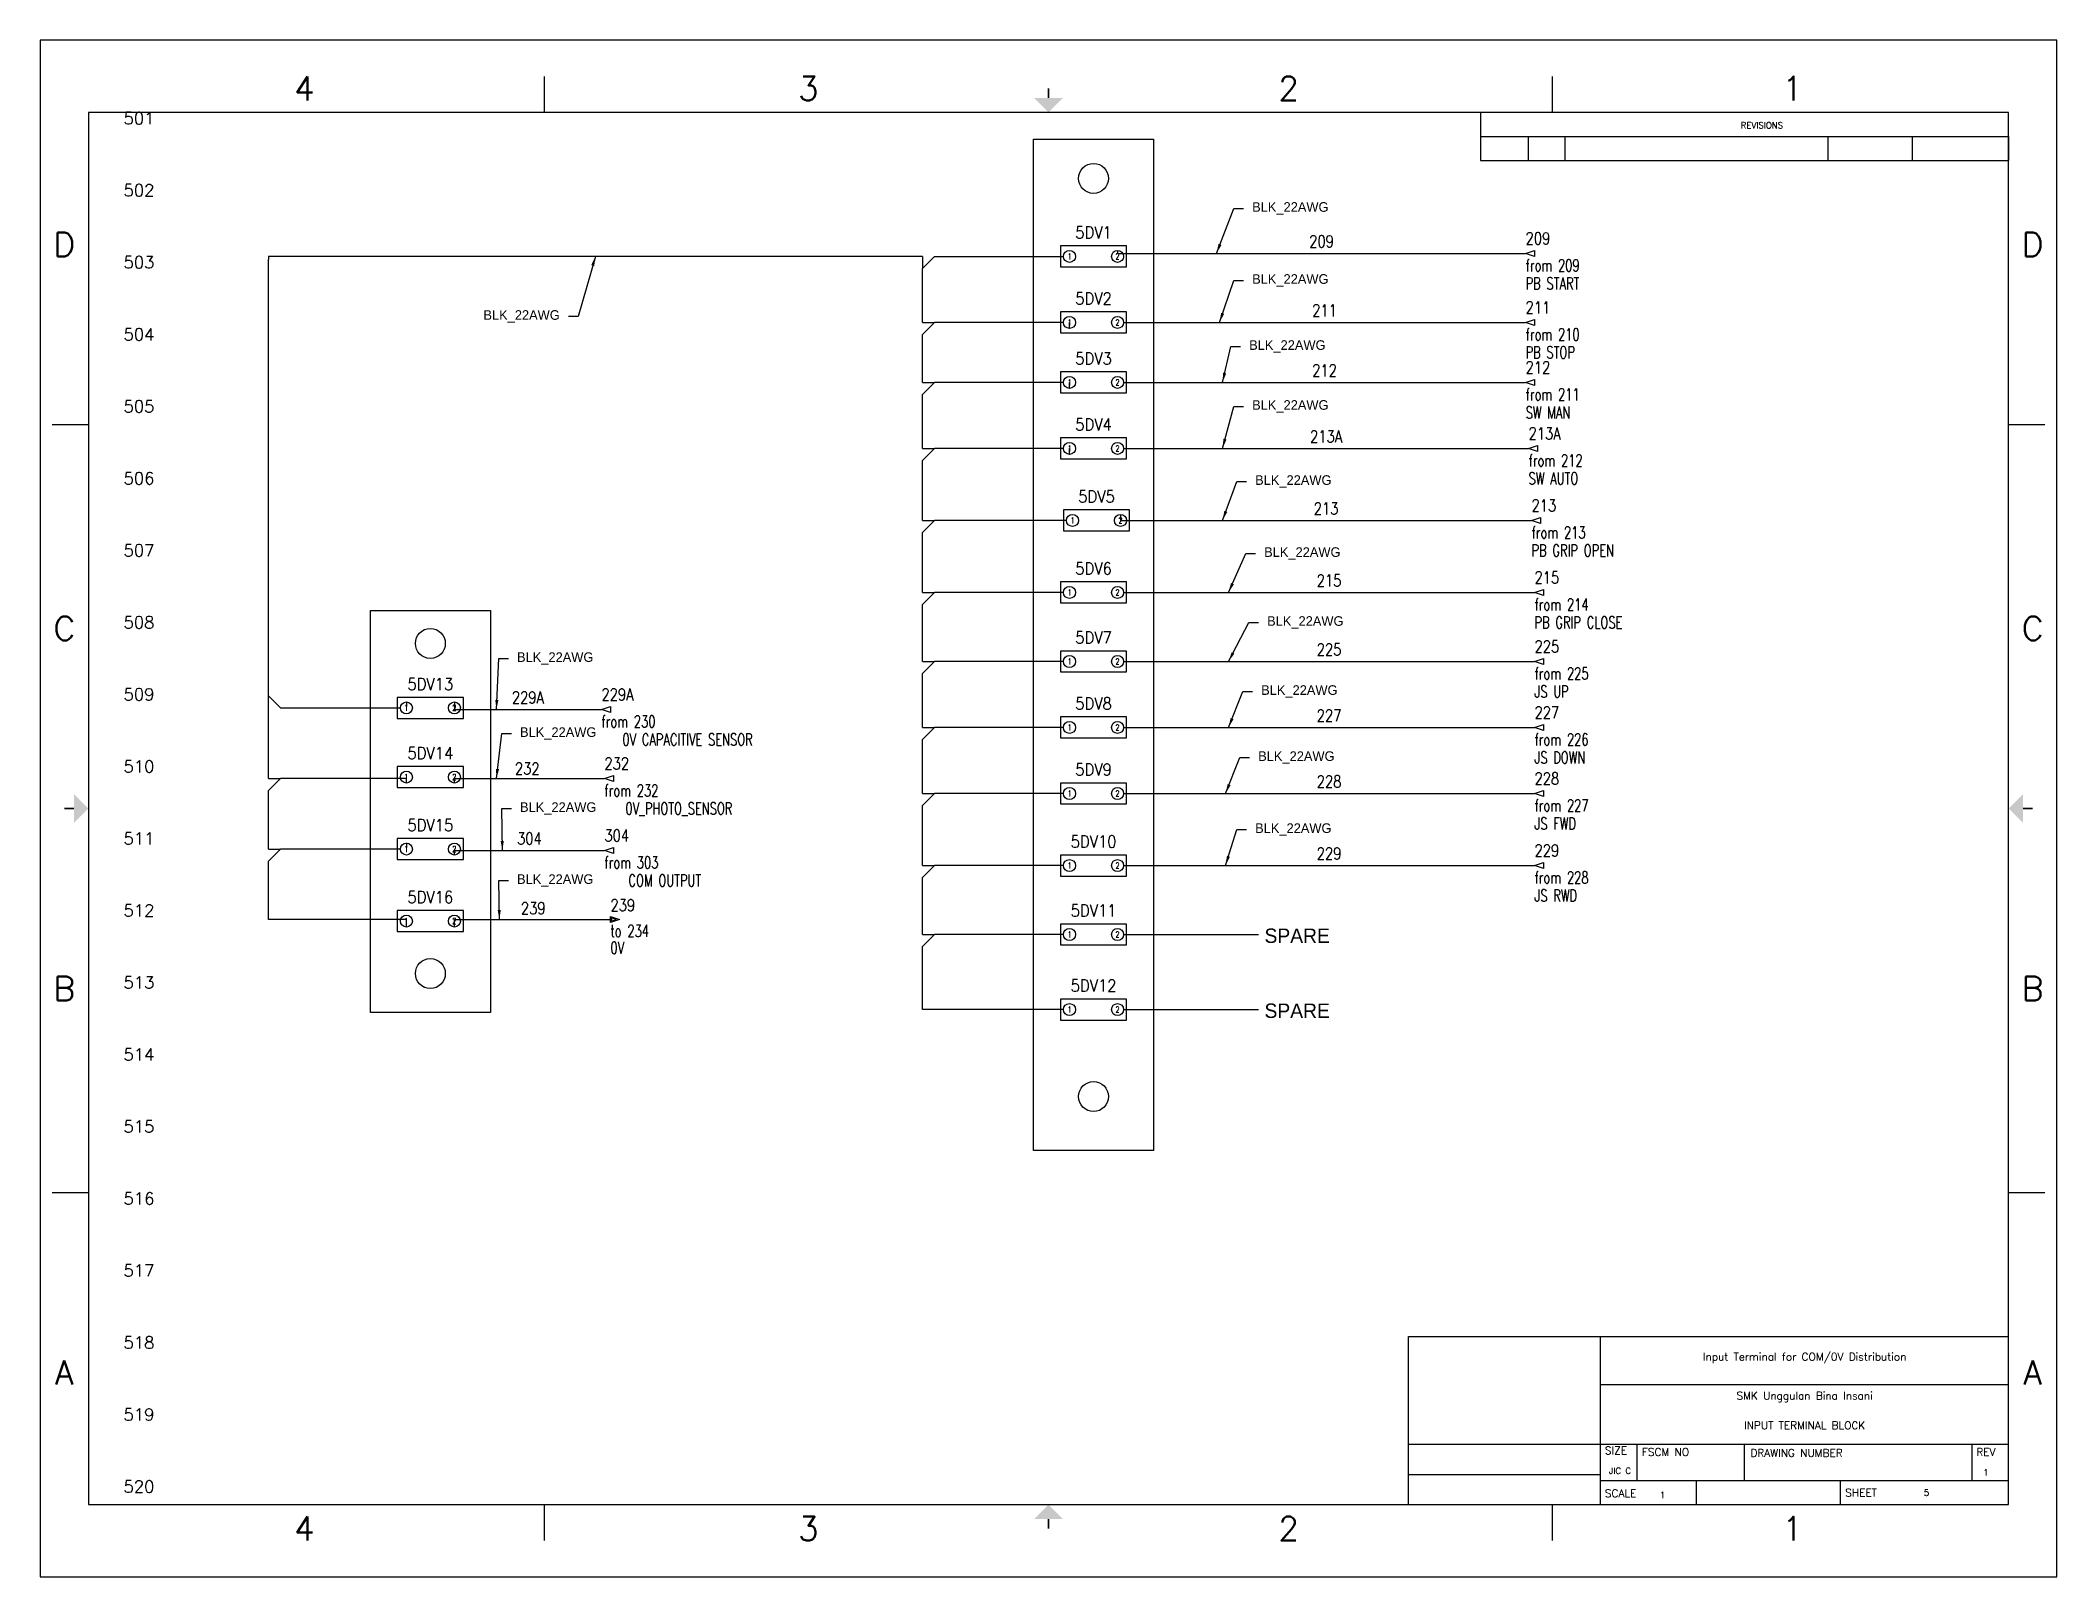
# Model space of a CAD drawing. Header units: inches. Extents: x 0 to 21, y 0 to 16.
import ezdxf
from ezdxf.enums import TextEntityAlignment as Align

# ---------------------------------------------------------------- set-up
doc = ezdxf.new("R2010")
doc.units = ezdxf.units.IN
doc.header["$MEASUREMENT"] = 0
for name, color, linetype in [('BLK_22AWG', 7, 'Continuous'), ('DESC', 1, 'Continuous'), ('GRY_20AWG', 9, 'Continuous'), ('MISC', 2, 'Continuous'), ('POS', 3, 'Continuous'), ('SYMS', 7, 'Continuous'), ('TAGS', 51, 'Continuous'), ('TB_LABELS', 1, 'Continuous'), ('TERMS', 4, 'Continuous'), ('Title Block', 7, 'Continuous'), ('Viewport', 7, 'Continuous'), ('WIRENO', 70, 'Continuous'), ('WIREREF', 61, 'Continuous'), ('WIREREF_DEST', 61, 'Continuous'), ('XREF', 7, 'Continuous')]:
    doc.layers.add(name, color=color, linetype=linetype)
doc.styles.add('Roman', font='romans')
doc.styles.add('WD', font='romans.shx')
doc.dimstyles.get("Standard").update_dxf_attribs({"dimtxt": 0.18, "dimasz": 0.18, "dimexe": 0.18, "dimexo": 0.0625, "dimgap": 0.09, "dimtad": 0, "dimtih": 1, "dimtoh": 1, "dimdec": 4, "dimzin": 0, "dimdsep": 46, "dimtxsty": 'Standard', "dimcen": 0.09, "dimadec": 0, "dimazin": 0, "dimtfac": 1, "dimtdec": 4, "dimtofl": 0, "dimtmove": 0, "dimatfit": 3, "dimfxl": 1, "dimtolj": 1, "dimtzin": 0, "dimarcsym": 0})

# ---------------------------------------------------------------- blocks, each defined once
blk = doc.blocks.new('ANSI_border_C')
for p, q in [((20.5, 0.75), (20.5, 2.5)), ((14.25, 0.75), (20.5, 0.75))]:
    blk.add_line(p, q)
at = {"layer": 'Title Block'}
for p, q in [((0, 16), (0, 0)), ((21, 16), (0, 16)), ((21, 0), (21, 16)), ((5.25, 15.25), (5.25, 15.625)), ((15.75, 15.25), (15.75, 15.625)), ((0.5, 15.25), (0.5, 0.75)), ((20.5, 15.25), (0.5, 15.25)), ((15, 15.25), (15, 15)), ((20.5, 0.75), (20.5, 15.25)), ((15, 15), (20.5, 15)), ((0.125, 12), (0.5, 12)), ((20.5, 12), (20.875, 12)), ((0.125, 4), (0.5, 4)), ((20.5, 4), (20.875, 4)), ((0.5, 0.75), (20.5, 0.75)), ((5.25, 0.375), (5.25, 0.75)), ((15.75, 0.375), (15.75, 0.75)), ((0, 0), (21, 0))]:
    blk.add_line(p, q, dxfattribs=at)
at = {"layer": 'Title Block', "const_width": 0.02}
for points in [[(10.5, 15.5), (10.5, 15.4)], [(0.25, 8), (0.35, 8)], [(20.75, 8), (20.65, 8)], [(10.5, 0.5), (10.5, 0.6)]]:
    blk.add_lwpolyline(points, dxfattribs=at)
at = {"layer": 'Title Block'}
for points in [[(10.35, 15.4), (10.65, 15.4), (10.5, 15.25)], [(0.35, 7.85), (0.35, 8.15), (0.5, 8)], [(20.65, 7.85), (20.65, 8.15), (20.5, 8)], [(10.35, 0.6), (10.65, 0.6), (10.5, 0.75)]]:
    blk.add_solid(points, dxfattribs=at)
at = {"layer": 'Title Block', "style": 'Roman'}
for s, p in [('4', (2.75, 15.5)), ('3', (8, 15.5)), ('2', (13, 15.5)), ('1', (18.25, 15.5)), ('D', (0.25, 13.875)), ('D', (20.75, 13.875)), ('C', (0.25, 9.875)), ('C', (20.75, 9.875)), ('B', (0.25, 6.125)), ('B', (20.75, 6.125)), ('A', (0.25, 2.125)), ('A', (20.75, 2.125)), ('4', (2.75, 0.5)), ('3', (8, 0.5)), ('2', (13, 0.5)), ('1', (18.25, 0.5))]:
    blk.add_text(s, height=0.25, dxfattribs=at).set_placement(p, align=Align.MIDDLE_CENTER)
blk.add_text('REVISIONS', height=0.065, dxfattribs=at).set_placement((17.71, 15.083))
blk = doc.blocks.new('JIC_border_C')
blk.add_blockref('ANSI_border_C', (0, 0))
blk = doc.blocks.new('JIC_REVblock_C')
blk.add_line((0, 0), (0, -0.25))
at = {"layer": 'Title Block'}
for p, q in [((-5.5, 0), (-5.5, -0.25)), ((-5.5, 0), (0, 0)), ((-5, -0.25), (-5, 0)), ((-4.62, -0.25), (-4.62, 0)), ((-1.88, -0.25), (-1.88, 0)), ((-1, -0.25), (-1, 0)), ((-5.5, -0.25), (0, -0.25))]:
    blk.add_line(p, q, dxfattribs=at)
at = {"style": 'WD'}
for tag, p in [('ZONE', (-5.391, -0.16)), ('REV', (-4.92, -0.16)), ('DESCRIPTION', (-3.618, -0.16)), ('DATE', (-1.552, -0.16)), ('APPROVED', (-0.759, -0.16))]:
    blk.add_attdef(tag, p, '', height=0.065, dxfattribs=at)
at = {"style": 'WD', "flags": 1}
blk.add_attdef('WD_TB', (-4.505, -0.154), '', height=0.03, dxfattribs=at)
blk = doc.blocks.new('JIC_tblock_desc_C')
for p, q in [((0, 0), (0, 1.75)), ((-6.25, 0), (0, 0))]:
    blk.add_line(p, q)
at = {"layer": 'Title Block'}
for p, q in [((-6.25, 0), (-6.25, 1.75)), ((-6.25, 1.75), (0, 1.75)), ((-4.25, 0), (-4.25, 1.75)), ((-4.25, 1.25), (0, 1.25)), ((-6.25, 0.63), (0, 0.63)), ((-3.87, 0.25), (-3.87, 0.63)), ((-2.75, 0.25), (-2.75, 0.63)), ((-0.38, 0.25), (-0.38, 0.63)), ((-6.25, 0.315), (-4.25, 0.315)), ((-4.25, 0.25), (0, 0.25)), ((-3.25, 0), (-3.25, 0.25)), ((-1.75, 0), (-1.75, 0.25))]:
    blk.add_line(p, q, dxfattribs=at)
at = {"color": 0, "style": 'Roman', "flags": 8}
for tag, p in [('FNAME', (-20.636, 6.819)), ('REVDATE', (-20.636, 4.106)), ('USER', (-20.636, 1.477))]:
    blk.add_attdef(tag, p, '', height=0.15, rotation=90, dxfattribs=at)
at = {"style": 'WD'}
for tag, p in [('PROJDESC', (-2.125, 1.5)), ('TITLE1', (-2.125, 1.095)), ('TITLE2', (-2.125, 0.785))]:
    blk.add_attdef(tag, text='', height=0.08, dxfattribs=at).set_placement(p, align=Align.CENTER)
at = {"style": 'WD', "flags": 1}
blk.add_attdef('WD_TB', (-5.57, 0.177), '', height=0.086, dxfattribs=at)
at = {"style": 'WD'}
for tag, p in [('SIZE', (-4.162, 0.32)), ('FSCM_NO', (-3.4, 0.337)), ('DWG_NO', (-1.659, 0.337)), ('REV', (-0.265, 0.303)), ('SCALE', (-3.634, 0.069)), ('SHEET', (-0.883, 0.092))]:
    blk.add_attdef(tag, p, '', height=0.065, dxfattribs=at)
at = {"layer": 'TB_LABELS', "style": 'WD'}
for s, p in [('SIZE', (-4.204, 0.604)), ('FSCM NO', (-3.819, 0.588)), ('DRAWING NUMBER', (-2.689, 0.579)), ('REV', (-0.336, 0.588)), ('SCALE', (-4.204, 0.158)), ('SHEET', (-1.701, 0.164))]:
    blk.add_text(s, height=0.08, dxfattribs=at).set_placement(p, align=Align.TOP_LEFT)
blk = doc.blocks.new('HDV1T6')
for p, q in [((0.344, 0.109), (-0.344, 0.109)), ((-0.344, 0.109), (-0.344, -0.109)), ((0.344, -0.109), (0.344, 0.109)), ((-0.344, -0.109), (0.344, -0.109))]:
    blk.add_line(p, q)
for centre in [(-0.25, 0), (0.25, 0)]:
    blk.add_circle(centre, 0.0625)
at = {"style": 'WD'}
for tag, width, p in [('INST', 0.7, (0.006, 0.669)), ('RATING2', 0.7, (0, 0.343)), ('LOC', 0.7, (0.006, 0.499)), ('TAG1', 0.9, (0, 0.187)), ('DESC1', 0.7, (0, -0.309)), ('DESC2', 0.7, (0, -0.465)), ('XREF', 0.7, (0, -0.621))]:
    blk.add_attdef(tag, text='', height=0.125, dxfattribs=dict(at, width=width)).set_placement(p, align=Align.CENTER)
at = {"linetype": 'Continuous', "style": 'WD', "width": 0.8, "flags": 8}
for tag, p in [('TERM01', (-0.25, 0)), ('TERM02', (0.25, 0))]:
    blk.add_attdef(tag, text='', height=0.0625, dxfattribs=at).set_placement(p, align=Align.MIDDLE)
at = {"style": 'WD', "flags": 1}
for tag, p in [('X4TERM01', (-0.312, 0)), ('X2TERM01', (-0.25, 0.062)), ('X2TERM02', (0.25, 0.062)), ('X1TERM02', (0.312, 0)), ('X8TERM01', (-0.25, -0.062)), ('X8TERM02', (0.25, -0.062))]:
    blk.add_attdef(tag, p, '', height=0.0125, dxfattribs=at)
at = {"style": 'WD', "width": 0.7}
blk.add_attdef('RATING1', text='', height=0.125, dxfattribs=at).set_placement((0, 0), align=Align.MIDDLE)
at = {"linetype": 'Continuous', "style": 'WD', "flags": 9}
blk.add_attdef('ASSYCODE', text='', height=0.01, dxfattribs=at).set_placement((0, 0.094), align=Align.CENTER)
at = {"style": 'WD', "flags": 9}
blk.add_attdef('FAMILY', text='', height=0.01, dxfattribs=at).set_placement((-0.005, 0.154), align=Align.CENTER)
at = {"linetype": 'Continuous', "style": 'WD', "flags": 1}
for tag, p in [('MFG', (0, 0.125)), ('CAT', (0, 0.144))]:
    blk.add_attdef(tag, text='', height=0.01, dxfattribs=at).set_placement(p, align=Align.MIDDLE)
blk = doc.blocks.new('HA1D1')
blk.add_lwpolyline([(0.094, 0), (0.094, -0.031), (0, 0), (0.094, 0.031), (0.094, 0)])
at = {"style": 'WD', "width": 0.8, "flags": 8}
blk.add_attdef('WIRENO', (0, 0.094), '', height=0.125, dxfattribs=at)
at = {"style": 'WD', "flags": 1}
for tag, p in [('SIGCODE', (-0.02, 0.047)), ('X4TERM01', (0, 0))]:
    blk.add_attdef(tag, p, '', height=0.01, dxfattribs=at)
at = {"style": 'WD', "width": 0.7}
for tag, p in [('XREF', (0, -0.188)), ('DESC1', (0, -0.375))]:
    blk.add_attdef(tag, p, '', height=0.125, dxfattribs=at)
blk = doc.blocks.new('WD_WNH')
at = {"linetype": 'Continuous', "style": 'WD', "width": 0.8}
blk.add_attdef('WIRENO', text='', height=0.125, dxfattribs=at).set_placement((0, 0.062), align=Align.CENTER)
at = {"style": 'WD', "flags": 1}
for tag, p in [('W01USER', (0, 0.078)), ('W02USER', (0, 0.07)), ('W03USER', (0, 0.062)), ('W04USER', (0, 0.055)), ('W05USER', (0, 0.047)), ('W06USER', (0, 0.039)), ('W07USER', (0, 0.031)), ('W08USER', (0, 0.023)), ('W09USER', (0, 0.016)), ('W10USER', (0, 0.008))]:
    blk.add_attdef(tag, text='', height=0.005, dxfattribs=at).set_placement(p, align=Align.CENTER)
blk = doc.blocks.new('WD_WNV')
at = {"linetype": 'Continuous', "style": 'WD', "width": 0.8}
blk.add_attdef('WIRENO', text='', height=0.125, dxfattribs=at).set_placement((-0.05, 0), align=Align.MIDDLE_RIGHT)
at = {"style": 'WD', "flags": 1}
for tag, p in [('W01USER', (-0.062, 0.094)), ('W02USER', (-0.062, 0.086)), ('W03USER', (-0.062, 0.078)), ('W04USER', (-0.062, 0.07)), ('W05USER', (-0.062, 0.062)), ('W06USER', (-0.062, 0.055)), ('W07USER', (-0.062, 0.047)), ('W08USER', (-0.062, 0.039)), ('W09USER', (-0.062, 0.031)), ('W10USER', (-0.062, 0.023))]:
    blk.add_attdef(tag, text='', height=0.005, dxfattribs=at).set_placement(p, align=Align.CENTER)
blk = doc.blocks.new('HA1S1')
for points in [[(0, 0), (0, 0.031), (0.094, 0), (0, -0.031), (0, 0)], [(0.011, 0.016), (0.011, -0.016), (0.058, 0), (0.011, 0.016)]]:
    blk.add_lwpolyline(points)
at = {"style": 'WD', "width": 0.8, "flags": 8}
blk.add_attdef('WIRENO', (0, 0.087), '', height=0.125, dxfattribs=at)
at = {"style": 'WD', "flags": 1}
for tag, p in [('SIGCODE', (-0.02, 0.047)), ('X4TERM01', (0, 0))]:
    blk.add_attdef(tag, p, '', height=0.01, dxfattribs=at)
at = {"style": 'WD', "width": 0.7}
for tag, p in [('XREF', (0, -0.181)), ('DESC1', (0, -0.356))]:
    blk.add_attdef(tag, p, '', height=0.125, dxfattribs=at)
blk = doc.blocks.new('WD_MLRH')
at = {"style": 'WD'}
blk.add_attdef('RUNGFIRST', text='', height=0.125, dxfattribs=at).set_placement((-0.25, 0), align=Align.MIDDLE_RIGHT)
at = {"style": 'WD', "flags": 1}
for tag, p in [('RUNGHORV', (-0.25, -0.127)), ('RUNGDIST', (-0.25, -0.2)), ('RUNGINC', (-0.25, -0.163)), ('WIRE-START', (-0.25, -0.356)), ('WIRE-GSUF', (-0.25, -0.396)), ('PH3SPACE', (-0.25, -0.437)), ('WIREMODE', (-0.25, -0.281)), ('RUNGCNT', (-0.25, -0.237)), ('WIREFMT', (-0.25, -0.321))]:
    blk.add_attdef(tag, text='', height=0.025, dxfattribs=at).set_placement(p, align=Align.RIGHT)
blk = doc.blocks.new('HT0_812')
for p, q in [((0, 0), (0, 0.125)), ((0, 0), (0.125, 0)), ((0.125, 0), (0, -0.125))]:
    blk.add_line(p, q)
at = {"style": 'WD', "flags": 1}
for tag, p in [('X2TERM01', (0, 0.125)), ('WDWSEQ', (0.096, 0.061)), ('X1TERM01', (0.125, 0)), ('X8TERM01', (0, -0.125))]:
    blk.add_attdef(tag, p, '', height=0.02, dxfattribs=at)
blk = doc.blocks.new('HT0_281')
for p in [(0, -0.125), (0.125, 0)]:
    blk.add_line(p, (0, 0.125))
at = {"style": 'WD', "flags": 1}
for tag, p in [('X2TERM01', (0, 0.125)), ('WDWSEQ', (0.096, 0.061)), ('X1TERM01', (0.125, 0)), ('X8TERM01', (0, -0.125))]:
    blk.add_attdef(tag, p, '', height=0.02, dxfattribs=at)
blk = doc.blocks.new('HT0_184')
for p, q in [((0, 0), (-0.125, 0)), ((0, 0), (0, -0.125)), ((0, -0.125), (0.125, 0))]:
    blk.add_line(p, q)
at = {"style": 'WD', "flags": 1}
for tag, p in [('X4TERM01', (-0.125, 0)), ('X1TERM01', (0.125, 0)), ('X8TERM01', (0, -0.125)), ('WDWSEQ', (0.076, -0.063))]:
    blk.add_attdef(tag, p, '', height=0.02, dxfattribs=at)

msp = doc.modelspace()

# ---------------------------------------------------------------- linework, layer by layer
at = {"layer": 'BLK_22AWG'}
for p, q in [((9.062, 13.75), (2.375, 13.75)), ((2.375, 13.75), (2.375, 13.719)), ((2.375, 13.594), (2.375, 13.719)), ((9.312, 13.75), (10.656, 13.75)), ((11.219, 13.812), (11.219, 13.781)), ((11.219, 13.781), (15.469, 13.781)), ((2.375, 12.25), (2.375, 13.594)), ((9.188, 13.188), (9.188, 13.625)), ((10.656, 13.062), (9.312, 13.062)), ((11.281, 13.062), (15.469, 13.062)), ((9.188, 12.562), (9.188, 12.938)), ((10.656, 12.438), (9.312, 12.438)), ((11.281, 12.438), (15.469, 12.438)), ((2.375, 9.172), (2.375, 12.25)), ((9.188, 11.875), (9.188, 12.312)), ((9.188, 11.125), (9.188, 11.625)), ((10.656, 11.75), (9.312, 11.75)), ((11.281, 11.75), (15.5, 11.75)), ((10.688, 11), (9.312, 11)), ((11.25, 11.062), (11.25, 11)), ((11.25, 11), (15.531, 11)), ((9.188, 10.375), (9.188, 10.875)), ((9.188, 9.656), (9.188, 10.125)), ((10.656, 10.25), (9.312, 10.25)), ((11.281, 10.25), (15.562, 10.25)), ((10.656, 9.531), (9.312, 9.531)), ((11.281, 9.531), (15.562, 9.531)), ((9.188, 8.969), (9.188, 9.406)), ((2.5, 9.047), (3.75, 9.047)), ((4.312, 9.109), (4.312, 9.031)), ((4.312, 9.031), (5.844, 9.031)), ((2.375, 8.438), (2.375, 8.922)), ((10.656, 8.844), (9.312, 8.844)), ((11.281, 8.844), (15.562, 8.844)), ((9.188, 8.281), (9.188, 8.719)), ((3.812, 8.312), (2.5, 8.312)), ((3.812, 8.266), (3.812, 8.312)), ((4.312, 8.266), (4.312, 8.312)), ((4.312, 8.312), (5.875, 8.312)), ((2.375, 7.703), (2.375, 8.188)), ((9.188, 7.531), (9.188, 8.031)), ((10.656, 8.156), (9.312, 8.156)), ((11.281, 8.156), (15.562, 8.156)), ((3.75, 7.578), (2.5, 7.578)), ((4.312, 7.516), (4.312, 7.562)), ((4.312, 7.562), (5.875, 7.562)), ((2.375, 6.844), (2.375, 7.453)), ((10.656, 7.406), (9.312, 7.406)), ((11.281, 7.406), (15.562, 7.406)), ((9.188, 6.812), (9.188, 7.281)), ((2.625, 6.844), (2.375, 6.844)), ((3.812, 6.844), (2.625, 6.844)), ((3.812, 6.766), (3.812, 6.844)), ((4.312, 6.766), (4.312, 6.844)), ((4.312, 6.844), (5.938, 6.844)), ((9.188, 5.906), (9.188, 6.562)), ((10.656, 6.688), (9.312, 6.688)), ((11.281, 6.688), (12.688, 6.688)), ((10.656, 5.906), (9.188, 5.906)), ((11.281, 5.906), (12.688, 5.906))]:
    msp.add_line(p, q, dxfattribs=at)
at = {"layer": 'GRY_20AWG'}
for p, q in [((10.719, 13), (10.719, 13.062)), ((10.719, 12.375), (10.719, 12.438)), ((10.719, 11.688), (10.719, 11.75)), ((3.812, 9.109), (3.812, 9.062)), ((3.812, 7.641), (3.812, 7.594))]:
    msp.add_line(p, q, dxfattribs=at)
for points in [[(10.344, 14.969), (11.594, 14.969), (11.594, 4.438), (10.344, 4.438)], [(3.44, 10.062), (4.69, 10.062), (4.69, 5.875), (3.44, 5.875)]]:
    msp.add_lwpolyline(points, close=True, dxfattribs=at)
for centre in [(10.969, 14.562), (4.062, 9.719), (4.062, 6.281), (10.969, 5)]:
    msp.add_circle(centre, 0.156, dxfattribs=at)

# ---------------------------------------------------------------- block references
msp.add_blockref('JIC_REVblock_C', (20.5, 15))
ref = msp.add_blockref('JIC_tblock_desc_C', (20.5, 0.75))
ref.add_attrib('SHEET', '5', (19.617, 0.843), dxfattribs={"height": 0.065, "style": 'WD'})
ref.add_attrib('SCALE', '1', (16.866, 0.819), dxfattribs={"height": 0.065, "style": 'WD'})
ref.add_attrib('REV', '1', (20.235, 1.053), dxfattribs={"height": 0.065, "style": 'WD'})
ref.add_attrib('SIZE', 'JIC C', (16.338, 1.07), dxfattribs={"height": 0.065, "style": 'WD'})
ref.add_attrib('TITLE2', 'INPUT TERMINAL BLOCK', dxfattribs={"height": 0.08, "style": 'WD'}).set_placement((18.375, 1.535), align=Align.CENTER)
ref.add_attrib('TITLE1', 'SMK Unggulan Bina Insani', dxfattribs={"height": 0.08, "style": 'WD'}).set_placement((18.375, 1.845), align=Align.CENTER)
ref.add_attrib('PROJDESC', 'Input Terminal for COM/0V Distribution', dxfattribs={"height": 0.08, "style": 'WD'}).set_placement((18.375, 2.25), align=Align.CENTER)
at = {"layer": 'BLK_22AWG'}
for name, p in [('HT0_184', (9.188, 13.75)), ('HT0_812', (9.188, 13.062)), ('HT0_812', (9.188, 12.438)), ('HT0_812', (9.188, 11.75)), ('HT0_812', (9.188, 11)), ('HT0_812', (9.188, 10.25)), ('HT0_812', (9.188, 9.531)), ('HT0_281', (2.375, 9.047)), ('HT0_812', (9.188, 8.844)), ('HT0_812', (2.375, 8.312)), ('HT0_812', (9.188, 8.156)), ('HT0_812', (2.375, 7.578)), ('HT0_812', (9.188, 7.406)), ('HT0_812', (9.188, 6.688))]:
    msp.add_blockref(name, p, dxfattribs=at)
at = {"layer": 'GRY_20AWG'}
ref = msp.add_blockref('WD_MLRH', (1.438, 15.188), dxfattribs=at)
ref.add_attrib('RUNGFIRST', '501', dxfattribs={"layer": 'MISC', "height": 0.125, "style": 'WD'}).set_placement((1.188, 15.188), align=Align.MIDDLE_RIGHT)
at = {"layer": 'SYMS'}
ref = msp.add_blockref('HDV1T6', (10.969, 13.75), dxfattribs=at)
ref.add_attrib('TERM02', '2', dxfattribs={"layer": 'TERMS', "linetype": 'Continuous', "height": 0.0625, "style": 'WD', "width": 0.8, "flags": 8}).set_placement((11.219, 13.75), align=Align.MIDDLE)
ref.add_attrib('TERM01', '1', dxfattribs={"layer": 'TERMS', "linetype": 'Continuous', "height": 0.0625, "style": 'WD', "width": 0.8, "flags": 8}).set_placement((10.719, 13.75), align=Align.MIDDLE)
ref.add_attrib('TAG1', '5DV1', dxfattribs={"layer": 'TAGS', "height": 0.125, "style": 'WD', "width": 0.9}).set_placement((10.969, 13.937), align=Align.CENTER)
ref = msp.add_blockref('HA1D1', (15.469, 13.781), dxfattribs=at)
ref.add_attrib('DESC1', 'PB START', (15.469, 13.406), dxfattribs={"layer": 'DESC', "height": 0.125, "style": 'WD', "width": 0.7})
ref.add_attrib('WIRENO', '209', (15.469, 13.875), dxfattribs={"layer": 'WIREREF_DEST', "height": 0.125, "style": 'WD', "width": 0.8, "flags": 8})
ref.add_attrib('XREF', 'from 209', (15.469, 13.594), dxfattribs={"layer": 'XREF', "height": 0.125, "style": 'WD', "width": 0.7})
ref = msp.add_blockref('HDV1T6', (10.969, 13.062), dxfattribs=at)
ref.add_attrib('TERM02', '2', dxfattribs={"layer": 'TERMS', "linetype": 'Continuous', "height": 0.0625, "style": 'WD', "width": 0.8, "flags": 8}).set_placement((11.219, 13.062), align=Align.MIDDLE)
ref.add_attrib('TERM01', '1', dxfattribs={"layer": 'TERMS', "linetype": 'Continuous', "height": 0.0625, "style": 'WD', "width": 0.8, "flags": 8}).set_placement((10.719, 13.062), align=Align.MIDDLE)
ref.add_attrib('TAG1', '5DV2', dxfattribs={"layer": 'TAGS', "height": 0.125, "style": 'WD', "width": 0.9}).set_placement((10.969, 13.249), align=Align.CENTER)
ref = msp.add_blockref('HA1D1', (15.469, 13.062), dxfattribs=at)
ref.add_attrib('DESC1', 'PB STOP', (15.469, 12.688), dxfattribs={"layer": 'DESC', "height": 0.125, "style": 'WD', "width": 0.7})
ref.add_attrib('WIRENO', '211', (15.469, 13.156), dxfattribs={"layer": 'WIREREF_DEST', "height": 0.125, "style": 'WD', "width": 0.8, "flags": 8})
ref.add_attrib('XREF', 'from 210', (15.469, 12.875), dxfattribs={"layer": 'XREF', "height": 0.125, "style": 'WD', "width": 0.7})
ref = msp.add_blockref('HDV1T6', (10.969, 12.438), dxfattribs=at)
ref.add_attrib('TERM02', '2', dxfattribs={"layer": 'TERMS', "linetype": 'Continuous', "height": 0.0625, "style": 'WD', "width": 0.8, "flags": 8}).set_placement((11.219, 12.438), align=Align.MIDDLE)
ref.add_attrib('TERM01', '1', dxfattribs={"layer": 'TERMS', "linetype": 'Continuous', "height": 0.0625, "style": 'WD', "width": 0.8, "flags": 8}).set_placement((10.719, 12.438), align=Align.MIDDLE)
ref.add_attrib('TAG1', '5DV3', dxfattribs={"layer": 'TAGS', "height": 0.125, "style": 'WD', "width": 0.9}).set_placement((10.969, 12.624), align=Align.CENTER)
ref = msp.add_blockref('HA1D1', (15.469, 12.438), dxfattribs=at)
ref.add_attrib('DESC1', 'SW MAN', (15.469, 12.062), dxfattribs={"layer": 'DESC', "height": 0.125, "style": 'WD', "width": 0.7})
ref.add_attrib('WIRENO', '212', (15.469, 12.531), dxfattribs={"layer": 'WIREREF_DEST', "height": 0.125, "style": 'WD', "width": 0.8, "flags": 8})
ref.add_attrib('XREF', 'from 211', (15.469, 12.25), dxfattribs={"layer": 'XREF', "height": 0.125, "style": 'WD', "width": 0.7})
ref = msp.add_blockref('HDV1T6', (10.969, 11.75), dxfattribs=at)
ref.add_attrib('TERM02', '2', dxfattribs={"layer": 'TERMS', "linetype": 'Continuous', "height": 0.0625, "style": 'WD', "width": 0.8, "flags": 8}).set_placement((11.219, 11.75), align=Align.MIDDLE)
ref.add_attrib('TERM01', '1', dxfattribs={"layer": 'TERMS', "linetype": 'Continuous', "height": 0.0625, "style": 'WD', "width": 0.8, "flags": 8}).set_placement((10.719, 11.75), align=Align.MIDDLE)
ref.add_attrib('TAG1', '5DV4', dxfattribs={"layer": 'TAGS', "height": 0.125, "style": 'WD', "width": 0.9}).set_placement((10.969, 11.937), align=Align.CENTER)
ref = msp.add_blockref('HA1D1', (15.5, 11.75), dxfattribs=at)
ref.add_attrib('DESC1', 'SW AUTO', (15.5, 11.375), dxfattribs={"layer": 'DESC', "height": 0.125, "style": 'WD', "width": 0.7})
ref.add_attrib('WIRENO', '213A', (15.5, 11.844), dxfattribs={"layer": 'WIREREF_DEST', "height": 0.125, "style": 'WD', "width": 0.8, "flags": 8})
ref.add_attrib('XREF', 'from 212', (15.5, 11.562), dxfattribs={"layer": 'XREF', "height": 0.125, "style": 'WD', "width": 0.7})
ref = msp.add_blockref('HDV1T6', (11, 11), dxfattribs=at)
ref.add_attrib('TERM02', '2', dxfattribs={"layer": 'TERMS', "linetype": 'Continuous', "height": 0.0625, "style": 'WD', "width": 0.8, "flags": 8}).set_placement((11.25, 11), align=Align.MIDDLE)
ref.add_attrib('TERM01', '1', dxfattribs={"layer": 'TERMS', "linetype": 'Continuous', "height": 0.0625, "style": 'WD', "width": 0.8, "flags": 8}).set_placement((10.75, 11), align=Align.MIDDLE)
ref.add_attrib('TAG1', '5DV5', dxfattribs={"layer": 'TAGS', "height": 0.125, "style": 'WD', "width": 0.9}).set_placement((11, 11.187), align=Align.CENTER)
ref = msp.add_blockref('HA1D1', (15.531, 11), dxfattribs=at)
ref.add_attrib('DESC1', 'PB GRIP OPEN', (15.531, 10.625), dxfattribs={"layer": 'DESC', "height": 0.125, "style": 'WD', "width": 0.7})
ref.add_attrib('WIRENO', '213', (15.531, 11.094), dxfattribs={"layer": 'WIREREF_DEST', "height": 0.125, "style": 'WD', "width": 0.8, "flags": 8})
ref.add_attrib('XREF', 'from 213', (15.531, 10.812), dxfattribs={"layer": 'XREF', "height": 0.125, "style": 'WD', "width": 0.7})
ref = msp.add_blockref('HDV1T6', (10.969, 10.25), dxfattribs=at)
ref.add_attrib('TERM02', '2', dxfattribs={"layer": 'TERMS', "linetype": 'Continuous', "height": 0.0625, "style": 'WD', "width": 0.8, "flags": 8}).set_placement((11.219, 10.25), align=Align.MIDDLE)
ref.add_attrib('TERM01', '1', dxfattribs={"layer": 'TERMS', "linetype": 'Continuous', "height": 0.0625, "style": 'WD', "width": 0.8, "flags": 8}).set_placement((10.719, 10.25), align=Align.MIDDLE)
ref.add_attrib('TAG1', '5DV6', dxfattribs={"layer": 'TAGS', "height": 0.125, "style": 'WD', "width": 0.9}).set_placement((10.969, 10.437), align=Align.CENTER)
ref = msp.add_blockref('HA1D1', (15.562, 10.25), dxfattribs=at)
ref.add_attrib('DESC1', 'PB GRIP CLOSE', (15.562, 9.875), dxfattribs={"layer": 'DESC', "height": 0.125, "style": 'WD', "width": 0.7})
ref.add_attrib('WIRENO', '215', (15.562, 10.344), dxfattribs={"layer": 'WIREREF_DEST', "height": 0.125, "style": 'WD', "width": 0.8, "flags": 8})
ref.add_attrib('XREF', 'from 214', (15.562, 10.062), dxfattribs={"layer": 'XREF', "height": 0.125, "style": 'WD', "width": 0.7})
ref = msp.add_blockref('HDV1T6', (10.969, 9.531), dxfattribs=at)
ref.add_attrib('TERM02', '2', dxfattribs={"layer": 'TERMS', "linetype": 'Continuous', "height": 0.0625, "style": 'WD', "width": 0.8, "flags": 8}).set_placement((11.219, 9.531), align=Align.MIDDLE)
ref.add_attrib('TERM01', '1', dxfattribs={"layer": 'TERMS', "linetype": 'Continuous', "height": 0.0625, "style": 'WD', "width": 0.8, "flags": 8}).set_placement((10.719, 9.531), align=Align.MIDDLE)
ref.add_attrib('TAG1', '5DV7', dxfattribs={"layer": 'TAGS', "height": 0.125, "style": 'WD', "width": 0.9}).set_placement((10.969, 9.718), align=Align.CENTER)
ref = msp.add_blockref('HA1D1', (15.562, 9.531), dxfattribs=at)
ref.add_attrib('DESC1', 'JS UP', (15.562, 9.156), dxfattribs={"layer": 'DESC', "height": 0.125, "style": 'WD', "width": 0.7})
ref.add_attrib('WIRENO', '225', (15.562, 9.625), dxfattribs={"layer": 'WIREREF_DEST', "height": 0.125, "style": 'WD', "width": 0.8, "flags": 8})
ref.add_attrib('XREF', 'from 225', (15.562, 9.344), dxfattribs={"layer": 'XREF', "height": 0.125, "style": 'WD', "width": 0.7})
ref = msp.add_blockref('HDV1T6', (4.062, 9.047), dxfattribs=at)
ref.add_attrib('TERM02', '2', dxfattribs={"layer": 'TERMS', "linetype": 'Continuous', "height": 0.0625, "style": 'WD', "width": 0.8, "flags": 8}).set_placement((4.312, 9.047), align=Align.MIDDLE)
ref.add_attrib('TERM01', '1', dxfattribs={"layer": 'TERMS', "linetype": 'Continuous', "height": 0.0625, "style": 'WD', "width": 0.8, "flags": 8}).set_placement((3.812, 9.047), align=Align.MIDDLE)
ref.add_attrib('TAG1', '5DV13', dxfattribs={"layer": 'TAGS', "height": 0.125, "style": 'WD', "width": 0.9}).set_placement((4.062, 9.234), align=Align.CENTER)
ref = msp.add_blockref('HA1D1', (5.844, 9.031), dxfattribs=at)
ref.add_attrib('DESC1', '0V CAPACITIVE SENSOR', (6.062, 8.656), dxfattribs={"layer": 'DESC', "height": 0.125, "style": 'WD', "width": 0.7})
ref.add_attrib('WIRENO', '229A', (5.844, 9.125), dxfattribs={"layer": 'WIREREF_DEST', "height": 0.125, "style": 'WD', "width": 0.8, "flags": 8})
ref.add_attrib('XREF', 'from 230', (5.844, 8.844), dxfattribs={"layer": 'XREF', "height": 0.125, "style": 'WD', "width": 0.7})
ref = msp.add_blockref('HDV1T6', (10.969, 8.844), dxfattribs=at)
ref.add_attrib('TERM02', '2', dxfattribs={"layer": 'TERMS', "linetype": 'Continuous', "height": 0.0625, "style": 'WD', "width": 0.8, "flags": 8}).set_placement((11.219, 8.844), align=Align.MIDDLE)
ref.add_attrib('TERM01', '1', dxfattribs={"layer": 'TERMS', "linetype": 'Continuous', "height": 0.0625, "style": 'WD', "width": 0.8, "flags": 8}).set_placement((10.719, 8.844), align=Align.MIDDLE)
ref.add_attrib('TAG1', '5DV8', dxfattribs={"layer": 'TAGS', "height": 0.125, "style": 'WD', "width": 0.9}).set_placement((10.969, 9.031), align=Align.CENTER)
ref = msp.add_blockref('HA1D1', (15.562, 8.844), dxfattribs=at)
ref.add_attrib('DESC1', 'JS DOWN', (15.562, 8.469), dxfattribs={"layer": 'DESC', "height": 0.125, "style": 'WD', "width": 0.7})
ref.add_attrib('WIRENO', '227', (15.562, 8.938), dxfattribs={"layer": 'WIREREF_DEST', "height": 0.125, "style": 'WD', "width": 0.8, "flags": 8})
ref.add_attrib('XREF', 'from 226', (15.562, 8.656), dxfattribs={"layer": 'XREF', "height": 0.125, "style": 'WD', "width": 0.7})
ref = msp.add_blockref('HDV1T6', (4.062, 8.328), dxfattribs=at)
ref.add_attrib('TERM02', '2', dxfattribs={"layer": 'TERMS', "linetype": 'Continuous', "height": 0.0625, "style": 'WD', "width": 0.8, "flags": 8}).set_placement((4.312, 8.328), align=Align.MIDDLE)
ref.add_attrib('TERM01', '1', dxfattribs={"layer": 'TERMS', "linetype": 'Continuous', "height": 0.0625, "style": 'WD', "width": 0.8, "flags": 8}).set_placement((3.812, 8.328), align=Align.MIDDLE)
ref.add_attrib('TAG1', '5DV14', dxfattribs={"layer": 'TAGS', "height": 0.125, "style": 'WD', "width": 0.9}).set_placement((4.062, 8.515), align=Align.CENTER)
ref = msp.add_blockref('HA1D1', (5.875, 8.312), dxfattribs=at)
ref.add_attrib('DESC1', '0V_PHOTO_SENSOR', (6.094, 7.938), dxfattribs={"layer": 'DESC', "height": 0.125, "style": 'WD', "width": 0.7})
ref.add_attrib('WIRENO', '232', (5.875, 8.406), dxfattribs={"layer": 'WIREREF_DEST', "height": 0.125, "style": 'WD', "width": 0.8, "flags": 8})
ref.add_attrib('XREF', 'from 232', (5.875, 8.125), dxfattribs={"layer": 'XREF', "height": 0.125, "style": 'WD', "width": 0.7})
ref = msp.add_blockref('HDV1T6', (10.969, 8.156), dxfattribs=at)
ref.add_attrib('TERM02', '2', dxfattribs={"layer": 'TERMS', "linetype": 'Continuous', "height": 0.0625, "style": 'WD', "width": 0.8, "flags": 8}).set_placement((11.219, 8.156), align=Align.MIDDLE)
ref.add_attrib('TERM01', '1', dxfattribs={"layer": 'TERMS', "linetype": 'Continuous', "height": 0.0625, "style": 'WD', "width": 0.8, "flags": 8}).set_placement((10.719, 8.156), align=Align.MIDDLE)
ref.add_attrib('TAG1', '5DV9', dxfattribs={"layer": 'TAGS', "height": 0.125, "style": 'WD', "width": 0.9}).set_placement((10.969, 8.343), align=Align.CENTER)
ref = msp.add_blockref('HA1D1', (15.562, 8.156), dxfattribs=at)
ref.add_attrib('DESC1', 'JS FWD', (15.562, 7.781), dxfattribs={"layer": 'DESC', "height": 0.125, "style": 'WD', "width": 0.7})
ref.add_attrib('WIRENO', '228', (15.562, 8.25), dxfattribs={"layer": 'WIREREF_DEST', "height": 0.125, "style": 'WD', "width": 0.8, "flags": 8})
ref.add_attrib('XREF', 'from 227', (15.562, 7.969), dxfattribs={"layer": 'XREF', "height": 0.125, "style": 'WD', "width": 0.7})
ref = msp.add_blockref('HDV1T6', (4.062, 7.578), dxfattribs=at)
ref.add_attrib('TERM02', '2', dxfattribs={"layer": 'TERMS', "linetype": 'Continuous', "height": 0.0625, "style": 'WD', "width": 0.8, "flags": 8}).set_placement((4.312, 7.578), align=Align.MIDDLE)
ref.add_attrib('TERM01', '1', dxfattribs={"layer": 'TERMS', "linetype": 'Continuous', "height": 0.0625, "style": 'WD', "width": 0.8, "flags": 8}).set_placement((3.812, 7.578), align=Align.MIDDLE)
ref.add_attrib('TAG1', '5DV15', dxfattribs={"layer": 'TAGS', "height": 0.125, "style": 'WD', "width": 0.9}).set_placement((4.062, 7.765), align=Align.CENTER)
ref = msp.add_blockref('HA1D1', (5.875, 7.562), dxfattribs=at)
ref.add_attrib('DESC1', 'COM OUTPUT', (6.125, 7.188), dxfattribs={"layer": 'DESC', "height": 0.125, "style": 'WD', "width": 0.7})
ref.add_attrib('WIRENO', '304', (5.875, 7.656), dxfattribs={"layer": 'WIREREF_DEST', "height": 0.125, "style": 'WD', "width": 0.8, "flags": 8})
ref.add_attrib('XREF', 'from 303', (5.875, 7.375), dxfattribs={"layer": 'XREF', "height": 0.125, "style": 'WD', "width": 0.7})
ref = msp.add_blockref('HDV1T6', (10.969, 7.406), dxfattribs=at)
ref.add_attrib('TERM02', '2', dxfattribs={"layer": 'TERMS', "linetype": 'Continuous', "height": 0.0625, "style": 'WD', "width": 0.8, "flags": 8}).set_placement((11.219, 7.406), align=Align.MIDDLE)
ref.add_attrib('TERM01', '1', dxfattribs={"layer": 'TERMS', "linetype": 'Continuous', "height": 0.0625, "style": 'WD', "width": 0.8, "flags": 8}).set_placement((10.719, 7.406), align=Align.MIDDLE)
ref.add_attrib('TAG1', '5DV10', dxfattribs={"layer": 'TAGS', "height": 0.125, "style": 'WD', "width": 0.9}).set_placement((10.969, 7.593), align=Align.CENTER)
ref = msp.add_blockref('HA1D1', (15.562, 7.406), dxfattribs=at)
ref.add_attrib('DESC1', 'JS RWD', (15.562, 7.031), dxfattribs={"layer": 'DESC', "height": 0.125, "style": 'WD', "width": 0.7})
ref.add_attrib('WIRENO', '229', (15.562, 7.5), dxfattribs={"layer": 'WIREREF_DEST', "height": 0.125, "style": 'WD', "width": 0.8, "flags": 8})
ref.add_attrib('XREF', 'from 228', (15.562, 7.219), dxfattribs={"layer": 'XREF', "height": 0.125, "style": 'WD', "width": 0.7})
ref = msp.add_blockref('HDV1T6', (4.062, 6.828), dxfattribs=at)
ref.add_attrib('TERM02', '2', dxfattribs={"layer": 'TERMS', "linetype": 'Continuous', "height": 0.0625, "style": 'WD', "width": 0.8, "flags": 8}).set_placement((4.312, 6.828), align=Align.MIDDLE)
ref.add_attrib('TERM01', '1', dxfattribs={"layer": 'TERMS', "linetype": 'Continuous', "height": 0.0625, "style": 'WD', "width": 0.8, "flags": 8}).set_placement((3.812, 6.828), align=Align.MIDDLE)
ref.add_attrib('TAG1', '5DV16', dxfattribs={"layer": 'TAGS', "height": 0.125, "style": 'WD', "width": 0.9}).set_placement((4.062, 7.015), align=Align.CENTER)
ref = msp.add_blockref('HA1S1', (5.938, 6.844), dxfattribs=at)
ref.add_attrib('DESC1', '0V', (5.938, 6.487), dxfattribs={"layer": 'DESC', "height": 0.125, "style": 'WD', "width": 0.7})
ref.add_attrib('WIRENO', '239', (5.938, 6.931), dxfattribs={"layer": 'WIREREF', "height": 0.125, "style": 'WD', "width": 0.8, "flags": 8})
ref.add_attrib('XREF', 'to 234', (5.938, 6.662), dxfattribs={"layer": 'XREF', "height": 0.125, "style": 'WD', "width": 0.7})
ref = msp.add_blockref('HDV1T6', (10.969, 6.688), dxfattribs=at)
ref.add_attrib('TERM02', '2', dxfattribs={"layer": 'TERMS', "linetype": 'Continuous', "height": 0.0625, "style": 'WD', "width": 0.8, "flags": 8}).set_placement((11.219, 6.688), align=Align.MIDDLE)
ref.add_attrib('TERM01', '1', dxfattribs={"layer": 'TERMS', "linetype": 'Continuous', "height": 0.0625, "style": 'WD', "width": 0.8, "flags": 8}).set_placement((10.719, 6.688), align=Align.MIDDLE)
ref.add_attrib('TAG1', '5DV11', dxfattribs={"layer": 'TAGS', "height": 0.125, "style": 'WD', "width": 0.9}).set_placement((10.969, 6.874), align=Align.CENTER)
ref = msp.add_blockref('HDV1T6', (10.969, 5.906), dxfattribs=at)
ref.add_attrib('TERM02', '2', dxfattribs={"layer": 'TERMS', "linetype": 'Continuous', "height": 0.0625, "style": 'WD', "width": 0.8, "flags": 8}).set_placement((11.219, 5.906), align=Align.MIDDLE)
ref.add_attrib('TERM01', '1', dxfattribs={"layer": 'TERMS', "linetype": 'Continuous', "height": 0.0625, "style": 'WD', "width": 0.8, "flags": 8}).set_placement((10.719, 5.906), align=Align.MIDDLE)
ref.add_attrib('TAG1', '5DV12', dxfattribs={"layer": 'TAGS', "height": 0.125, "style": 'WD', "width": 0.9}).set_placement((10.969, 6.093), align=Align.CENTER)
at = {"layer": 'Viewport'}
msp.add_blockref('JIC_border_C', (0, 0), dxfattribs=at)
at = {"layer": 'WIRENO'}
ref = msp.add_blockref('WD_WNH', (13.344, 13.781), dxfattribs=at)
ref.add_attrib('WIRENO', '209', dxfattribs={"linetype": 'Continuous', "height": 0.125, "style": 'WD', "width": 0.8}).set_placement((13.344, 13.844), align=Align.CENTER)
ref = msp.add_blockref('WD_WNH', (13.375, 13.062), dxfattribs=at)
ref.add_attrib('WIRENO', '211', dxfattribs={"linetype": 'Continuous', "height": 0.125, "style": 'WD', "width": 0.8}).set_placement((13.375, 13.125), align=Align.CENTER)
ref = msp.add_blockref('WD_WNH', (13.375, 12.438), dxfattribs=at)
ref.add_attrib('WIRENO', '212', dxfattribs={"linetype": 'Continuous', "height": 0.125, "style": 'WD', "width": 0.8}).set_placement((13.375, 12.5), align=Align.CENTER)
ref = msp.add_blockref('WD_WNH', (13.391, 11.75), dxfattribs=at)
ref.add_attrib('WIRENO', '213A', dxfattribs={"linetype": 'Continuous', "height": 0.125, "style": 'WD', "width": 0.8}).set_placement((13.391, 11.812), align=Align.CENTER)
ref = msp.add_blockref('WD_WNH', (13.391, 11), dxfattribs=at)
ref.add_attrib('WIRENO', '213', dxfattribs={"linetype": 'Continuous', "height": 0.125, "style": 'WD', "width": 0.8}).set_placement((13.391, 11.062), align=Align.CENTER)
ref = msp.add_blockref('WD_WNH', (13.422, 10.25), dxfattribs=at)
ref.add_attrib('WIRENO', '215', dxfattribs={"linetype": 'Continuous', "height": 0.125, "style": 'WD', "width": 0.8}).set_placement((13.422, 10.312), align=Align.CENTER)
ref = msp.add_blockref('WD_WNH', (13.422, 9.531), dxfattribs=at)
ref.add_attrib('WIRENO', '225', dxfattribs={"linetype": 'Continuous', "height": 0.125, "style": 'WD', "width": 0.8}).set_placement((13.422, 9.594), align=Align.CENTER)
ref = msp.add_blockref('WD_WNH', (5.078, 9.031), dxfattribs=at)
ref.add_attrib('WIRENO', '229A', dxfattribs={"linetype": 'Continuous', "height": 0.125, "style": 'WD', "width": 0.8}).set_placement((5.078, 9.094), align=Align.CENTER)
ref = msp.add_blockref('WD_WNH', (13.422, 8.844), dxfattribs=at)
ref.add_attrib('WIRENO', '227', dxfattribs={"linetype": 'Continuous', "height": 0.125, "style": 'WD', "width": 0.8}).set_placement((13.422, 8.906), align=Align.CENTER)
ref = msp.add_blockref('WD_WNV', (4.312, 8.289), dxfattribs=at)
ref.add_attrib('WIRENO', '232', dxfattribs={"linetype": 'Continuous', "height": 0.125, "style": 'WD', "width": 0.8}).set_placement((5.2, 8.416), align=Align.MIDDLE_RIGHT)
ref = msp.add_blockref('WD_WNH', (13.422, 8.156), dxfattribs=at)
ref.add_attrib('WIRENO', '228', dxfattribs={"linetype": 'Continuous', "height": 0.125, "style": 'WD', "width": 0.8}).set_placement((13.422, 8.219), align=Align.CENTER)
ref = msp.add_blockref('WD_WNH', (5.094, 7.562), dxfattribs=at)
ref.add_attrib('WIRENO', '304', dxfattribs={"linetype": 'Continuous', "height": 0.125, "style": 'WD', "width": 0.8}).set_placement((5.094, 7.625), align=Align.CENTER)
ref = msp.add_blockref('WD_WNH', (13.422, 7.406), dxfattribs=at)
ref.add_attrib('WIRENO', '229', dxfattribs={"linetype": 'Continuous', "height": 0.125, "style": 'WD', "width": 0.8}).set_placement((13.422, 7.469), align=Align.CENTER)
ref = msp.add_blockref('WD_WNV', (4.312, 6.805), dxfattribs=at)
ref.add_attrib('WIRENO', '239', dxfattribs={"linetype": 'Continuous', "height": 0.125, "style": 'WD', "width": 0.8}).set_placement((5.262, 6.961), align=Align.MIDDLE_RIGHT)

# ---------------------------------------------------------------- texts
at = {"layer": 'GRY_20AWG', "style": 'WD'}
for s, p in [('502', (1.188, 14.438)), ('503', (1.188, 13.688)), ('504', (1.188, 12.938)), ('505', (1.188, 12.188)), ('506', (1.188, 11.438)), ('507', (1.188, 10.688)), ('508', (1.188, 9.938)), ('509', (1.188, 9.188)), ('510', (1.188, 8.438)), ('511', (1.188, 7.688)), ('512', (1.188, 6.938)), ('513', (1.188, 6.188)), ('514', (1.188, 5.438)), ('515', (1.188, 4.688)), ('516', (1.188, 3.938)), ('517', (1.188, 3.188)), ('518', (1.188, 2.438)), ('519', (1.188, 1.688)), ('520', (1.188, 0.938))]:
    msp.add_text(s, height=0.125, dxfattribs=at).set_placement(p, align=Align.MIDDLE_RIGHT)
at = {"layer": 'GRY_20AWG', "char_height": 0.15, "attachment_point": 1}
for insert in [(12.75, 6.75), (12.75, 5.969)]:
    msp.add_mtext_dynamic_manual_height_columns('SPARE', width=1.375, gutter_width=1, heights=[0], dxfattribs=dict(at, insert=insert))
at = {"layer": 'POS', "char_height": 0.1}
for insert, attachment_point in [((12.621, 14.25), 4), ((12.621, 13.5), 4), ((5.41, 13.125), 6), ((12.59, 12.812), 4), ((12.621, 12.188), 4), ((12.652, 11.406), 4), ((12.746, 10.656), 4), ((12.777, 9.938), 4), ((4.965, 9.562), 4), ((12.715, 9.219), 4), ((4.996, 8.781), 4), ((12.684, 8.531), 4), ((4.996, 8), 4), ((12.652, 7.781), 4), ((4.965, 7.25), 4)]:
    msp.add_mtext('\\A1;BLK_22AWG', dxfattribs=dict(at, insert=insert, attachment_point=attachment_point))

# ---------------------------------------------------------------- leaders
at = {"layer": 'SYMS', "annotation_type": 0, "has_hookline": 1, "text_width": 0.9}
for points, hookline_direction in [([(12.25, 13.781), (12.431, 14.25), (12.531, 14.25)], 0), ([(5.781, 13.75), (5.6, 13.125), (5.5, 13.125)], 1), ([(12.281, 13.062), (12.431, 13.5), (12.531, 13.5)], 0), ([(12.312, 12.438), (12.4, 12.812), (12.5, 12.812)], 0), ([(12.312, 11.75), (12.431, 12.188), (12.531, 12.188)], 0), ([(12.312, 11), (12.463, 11.406), (12.562, 11.406)], 0), ([(12.375, 10.25), (12.556, 10.656), (12.656, 10.656)], 0), ([(12.375, 9.531), (12.588, 9.938), (12.688, 9.938)], 0), ([(4.75, 9.031), (4.775, 9.562), (4.875, 9.562)], 0), ([(12.375, 8.844), (12.525, 9.219), (12.625, 9.219)], 0), ([(4.75, 8.312), (4.806, 8.781), (4.906, 8.781)], 0), ([(12.344, 8.156), (12.494, 8.531), (12.594, 8.531)], 0), ([(4.812, 7.562), (4.806, 8), (4.906, 8)], 0), ([(12.344, 7.406), (12.463, 7.781), (12.562, 7.781)], 0), ([(4.781, 6.844), (4.775, 7.25), (4.875, 7.25)], 0)]:
    msp.add_leader(points, dimstyle='Standard', override={"dimtxt": 0.1, "dimasz": 0.1}, dxfattribs=dict(at, hookline_direction=hookline_direction))

doc.saveas('drawing.dxf')
